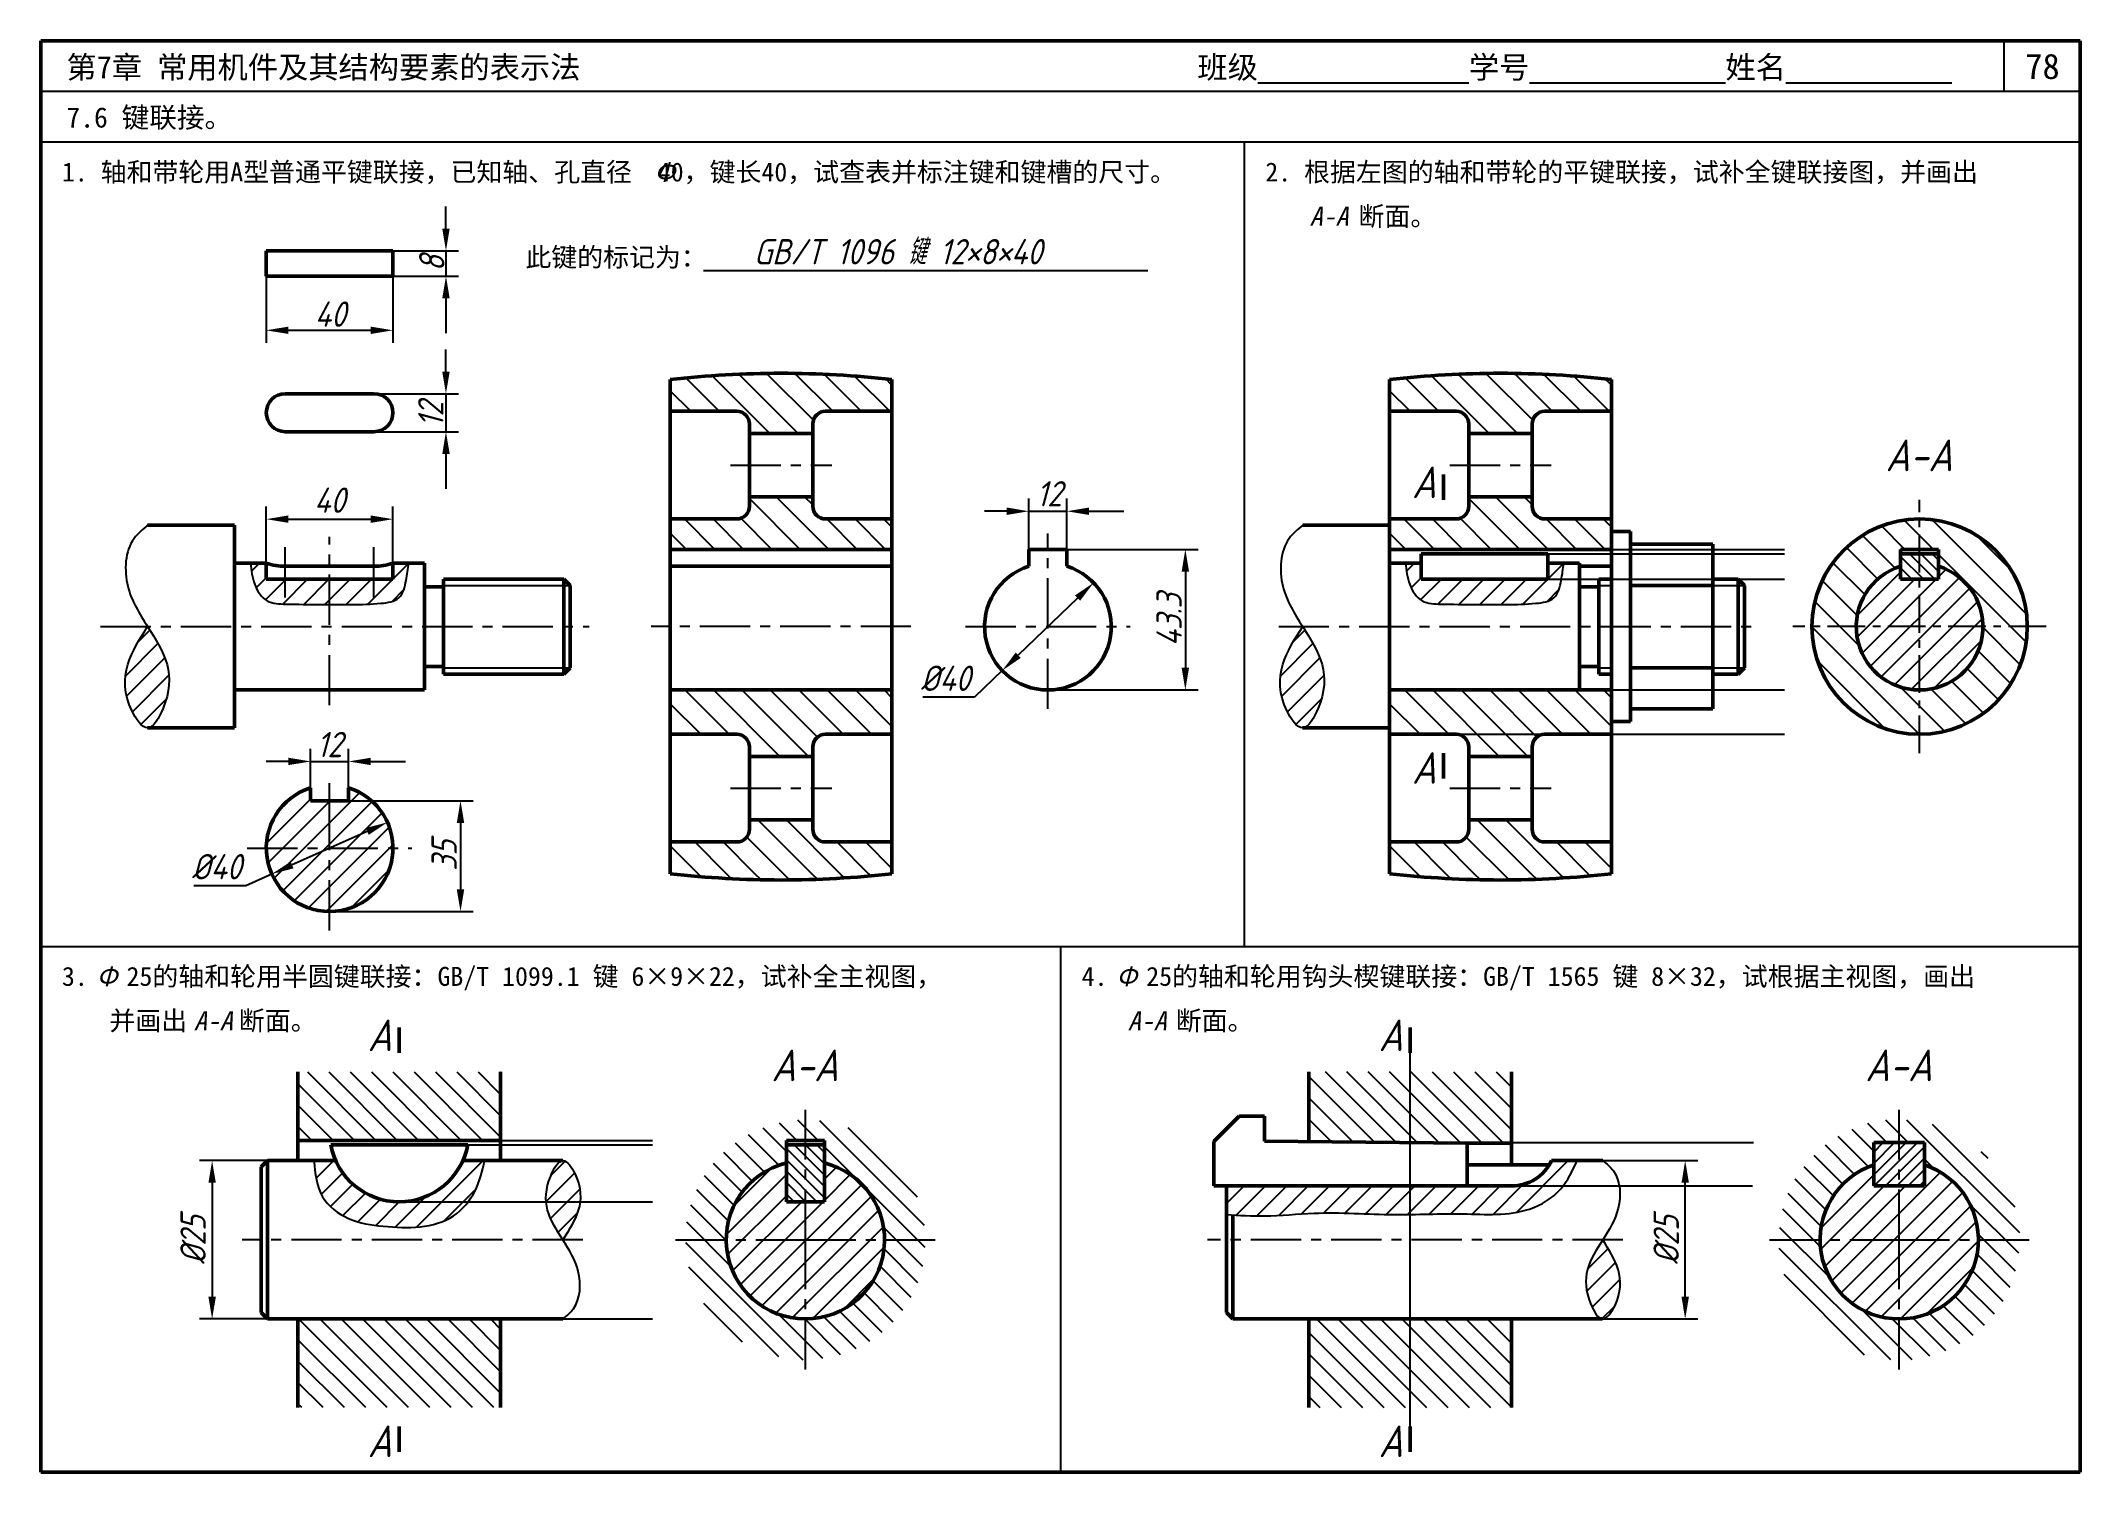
# Model space of a CAD drawing. Header units: millimetres. Extents: x 0 to 322, y 0 to 226.
import ezdxf

# ---------------------------------------------------------------- set-up
doc = ezdxf.new("R2010")
doc.units = ezdxf.units.MM
doc.header["$LTSCALE"] = 0.25
doc.linetypes.add('CENTER', pattern=[50.8, 31.75, -6.35, 6.35, -6.35])
for name, color, linetype in [('点画线层', 7, 'CENTER'), ('答案', 1, 'Continuous'), ('细实线层', 7, 'Continuous')]:
    doc.layers.add(name, color=color, linetype=linetype)
doc.layers.add('粗实线层', color=7, linetype='Continuous', lineweight=50)
doc.styles.get("Standard").update_dxf_attribs({"font": 'gbeitc.shx', "height": 4, "bigfont": 'gbcbig.shx'})
doc.styles.add('宋体', font='SimSun.ttf', dxfattribs={"height": 3.5})
doc.styles.add('宋体-斜体', font='SimSun.ttf', dxfattribs={"oblique": 15, "height": 3})
doc.dimstyles.new('ISO-25', dxfattribs={"dimtxt": 4, "dimasz": 3.5, "dimexe": 2, "dimexo": 0, "dimgap": 1, "dimtad": 1, "dimtoh": 1, "dimdsep": 46, "dimtxsty": 'Standard', "dimcen": 0, "dimclrd": 256, "dimclre": 256, "dimclrt": 256, "dimadec": 0, "dimazin": 0, "dimtfac": 1, "dimtmove": 0, "dimatfit": 2, "dimfxl": 0, "dimlwd": -1, "dimlwe": -1, "dimarcsym": 0})
pattern_1 = [(45, (0, -15.6277), (-1.683798, 1.683798), [])]
pattern_2 = [(135, (-25.4413, -14.2717), (-2.245064, -2.245064), [])]
pattern_3 = [(45, (182.3672, -15.6277), (-1.683798, 1.683798), [])]
pattern_4 = [(135, (88.142, -14.2717), (-2.245064, -2.245064), [])]

# ---------------------------------------------------------------- blocks, each defined once
blk = doc.blocks.new('*D1')
at = {"layer": 'Defpoints', "color": 0, "transparency": 16777216}
for p in [(55.6, 150.47), (35.6, 143.5), (55.6, 143.5)]:
    blk.add_point(p, dxfattribs=at)
at = {"layer": '细实线层', "transparency": 16777216}
for p, q in [((35.6, 143.5), (35.6, 152.47)), ((55.6, 143.5), (55.6, 152.47)), ((39.1, 150.47), (52.1, 150.47))]:
    blk.add_line(p, q, dxfattribs=at)
for points in [[(39.1, 151.06), (39.1, 149.89), (35.6, 150.47)], [(52.1, 151.06), (52.1, 149.89), (55.6, 150.47)]]:
    blk.add_solid(points, dxfattribs=at)
at = {"layer": '细实线层', "transparency": 16777216, "insert": (45.6, 153.47), "char_height": 4, "attachment_point": 5}
blk.add_mtext('40', dxfattribs=at)
blk = doc.blocks.new('*D2')
at = {"layer": 'Defpoints', "color": 0, "transparency": 16777216}
for p in [(48.6, 112.22), (42.6, 108.06), (48.6, 108.06)]:
    blk.add_point(p, dxfattribs=at)
at = {"layer": '细实线层', "transparency": 16777216}
for p, q in [((42.6, 108.06), (42.6, 114.22)), ((48.6, 108.06), (48.6, 114.22)), ((39.1, 112.22), (35.6, 112.22)), ((42.6, 112.22), (48.6, 112.22)), ((52.1, 112.22), (57.6, 112.22))]:
    blk.add_line(p, q, dxfattribs=at)
for points in [[(39.1, 112.8), (39.1, 111.64), (42.6, 112.22)], [(52.1, 112.8), (52.1, 111.64), (48.6, 112.22)]]:
    blk.add_solid(points, dxfattribs=at)
blk = doc.blocks.new('*D3')
at = {"layer": 'Defpoints', "color": 0, "transparency": 16777216}
for p in [(54.73, 102.6), (36.47, 94.44)]:
    blk.add_point(p, dxfattribs=at)
at = {"layer": '细实线层', "transparency": 16777216}
for p, q in [((51.54, 101.17), (39.67, 95.87)), ((36.47, 94.44), (32.35, 92.6)), ((32.35, 92.6), (24.18, 92.6))]:
    blk.add_line(p, q, dxfattribs=at)
for points in [[(51.3, 101.71), (51.78, 100.64), (54.73, 102.6)], [(39.43, 96.4), (39.91, 95.34), (36.47, 94.44)]]:
    blk.add_solid(points, dxfattribs=at)
at = {"layer": '细实线层', "transparency": 16777216, "insert": (27.76, 95.6), "char_height": 4, "attachment_point": 5}
blk.add_mtext('%%C40', dxfattribs=at)
blk = doc.blocks.new('*D4')
at = {"layer": 'Defpoints', "color": 0, "transparency": 16777216}
for p in [(48.6, 106.02), (45.6, 88.52), (66.27, 88.52)]:
    blk.add_point(p, dxfattribs=at)
at = {"layer": '细实线层', "transparency": 16777216}
for p, q in [((48.6, 106.02), (68.27, 106.02)), ((66.27, 102.52), (66.27, 92.02)), ((45.6, 88.52), (68.27, 88.52))]:
    blk.add_line(p, q, dxfattribs=at)
for points in [[(65.68, 102.52), (66.85, 102.52), (66.27, 106.02)], [(65.68, 92.02), (66.85, 92.02), (66.27, 88.52)]]:
    blk.add_solid(points, dxfattribs=at)
blk = doc.blocks.new('*D5')
at = {"layer": 'Defpoints', "color": 0, "transparency": 16777216}
for p in [(162.01, 151.72), (156.01, 145.7), (162.01, 145.7)]:
    blk.add_point(p, dxfattribs=at)
at = {"layer": '细实线层', "transparency": 16777216}
for p, q in [((152.51, 151.72), (149.01, 151.72)), ((156.01, 145.7), (156.01, 153.72)), ((156.01, 151.72), (162.01, 151.72)), ((162.01, 145.7), (162.01, 153.72)), ((165.51, 151.72), (171.01, 151.72))]:
    blk.add_line(p, q, dxfattribs=at)
for points in [[(152.51, 152.31), (152.51, 151.14), (156.01, 151.72)], [(165.51, 152.31), (165.51, 151.14), (162.01, 151.72)]]:
    blk.add_solid(points, dxfattribs=at)
blk = doc.blocks.new('*D6')
at = {"layer": 'Defpoints', "color": 0, "transparency": 16777216}
for p in [(162.01, 145.7), (159.01, 123.5), (180.71, 123.5)]:
    blk.add_point(p, dxfattribs=at)
at = {"layer": '细实线层', "transparency": 16777216}
for p, q in [((162.01, 145.7), (182.71, 145.7)), ((180.71, 142.2), (180.71, 127)), ((159.01, 123.5), (182.71, 123.5))]:
    blk.add_line(p, q, dxfattribs=at)
for points in [[(180.13, 142.2), (181.29, 142.2), (180.71, 145.7)], [(180.13, 127), (181.29, 127), (180.71, 123.5)]]:
    blk.add_solid(points, dxfattribs=at)
blk = doc.blocks.new('*D7')
at = {"layer": 'Defpoints', "color": 0, "transparency": 16777216}
for p in [(166.22, 140.43), (151.81, 126.57)]:
    blk.add_point(p, dxfattribs=at)
at = {"layer": '细实线层', "transparency": 16777216}
for p, q in [((163.7, 138.01), (154.33, 128.99)), ((151.81, 126.57), (147.42, 122.35)), ((147.42, 122.35), (139.26, 122.35))]:
    blk.add_line(p, q, dxfattribs=at)
for points in [[(163.29, 138.43), (164.1, 137.59), (166.22, 140.43)], [(153.92, 129.41), (154.73, 128.57), (151.81, 126.57)]]:
    blk.add_solid(points, dxfattribs=at)
at = {"layer": '细实线层', "transparency": 16777216, "insert": (142.84, 125.35), "char_height": 4, "attachment_point": 5}
blk.add_mtext('%%C40', dxfattribs=at)
blk = doc.blocks.new('*D8')
at = {"layer": 'Defpoints', "color": 0, "transparency": 16777216}
for p in [(55.6, 192.83), (55.6, 188.83), (63.97, 188.83)]:
    blk.add_point(p, dxfattribs=at)
at = {"layer": '细实线层', "transparency": 16777216}
for p, q in [((63.97, 196.33), (63.97, 199.83)), ((55.6, 192.83), (65.97, 192.83)), ((63.97, 192.83), (63.97, 188.83)), ((55.6, 188.83), (65.97, 188.83)), ((63.97, 185.33), (63.97, 179.83))]:
    blk.add_line(p, q, dxfattribs=at)
for points in [[(63.39, 196.33), (64.56, 196.33), (63.97, 192.83)], [(63.39, 185.33), (64.56, 185.33), (63.97, 188.83)]]:
    blk.add_solid(points, dxfattribs=at)
blk = doc.blocks.new('*D9')
at = {"layer": 'Defpoints', "color": 0, "transparency": 16777216}
for p in [(52.6, 170.28), (52.6, 164.28), (63.97, 164.28)]:
    blk.add_point(p, dxfattribs=at)
at = {"layer": '细实线层', "transparency": 16777216}
for p, q in [((63.97, 173.78), (63.97, 177.28)), ((52.6, 170.28), (65.97, 170.28)), ((63.97, 170.28), (63.97, 164.28)), ((52.6, 164.28), (65.97, 164.28)), ((63.97, 160.78), (63.97, 155.28))]:
    blk.add_line(p, q, dxfattribs=at)
for points in [[(63.39, 173.78), (64.56, 173.78), (63.97, 170.28)], [(63.39, 160.78), (64.56, 160.78), (63.97, 164.28)]]:
    blk.add_solid(points, dxfattribs=at)
blk = doc.blocks.new('*D10')
at = {"layer": 'Defpoints', "color": 0, "transparency": 16777216}
for p in [(35.6, 188.83), (55.6, 188.83), (55.6, 180.29)]:
    blk.add_point(p, dxfattribs=at)
at = {"layer": '细实线层', "transparency": 16777216}
for p, q in [((35.6, 188.83), (35.6, 178.29)), ((55.6, 188.83), (55.6, 178.29)), ((39.1, 180.29), (52.1, 180.29))]:
    blk.add_line(p, q, dxfattribs=at)
for points in [[(39.1, 180.87), (39.1, 179.71), (35.6, 180.29)], [(52.1, 180.87), (52.1, 179.71), (55.6, 180.29)]]:
    blk.add_solid(points, dxfattribs=at)
blk = doc.blocks.new('*D11')
at = {"layer": 'Defpoints', "color": 0, "transparency": 16777216}
for p in [(35.77, 49.19), (27.05, 24.19), (35.77, 24.19)]:
    blk.add_point(p, dxfattribs=at)
at = {"layer": '细实线层', "transparency": 16777216}
for p, q in [((35.77, 49.19), (25.05, 49.19)), ((27.05, 45.69), (27.05, 27.69)), ((35.77, 24.19), (25.05, 24.19))]:
    blk.add_line(p, q, dxfattribs=at)
for points in [[(26.47, 45.69), (27.64, 45.69), (27.05, 49.19)], [(26.47, 27.69), (27.64, 27.69), (27.05, 24.19)]]:
    blk.add_solid(points, dxfattribs=at)
at = {"layer": '细实线层', "transparency": 16777216, "insert": (24.05, 36.69), "char_height": 4, "attachment_point": 5, "rotation": 90}
blk.add_mtext('%%C25', dxfattribs=at)
blk = doc.blocks.new('*D12')
at = {"layer": 'Defpoints', "color": 0, "transparency": 16777216}
for p in [(246.62, 49.19), (259.63, 49.19), (246.59, 24.19)]:
    blk.add_point(p, dxfattribs=at)
at = {"layer": '细实线层', "transparency": 16777216}
for p, q in [((246.62, 49.19), (261.63, 49.19)), ((259.63, 27.69), (259.63, 45.69)), ((246.59, 24.19), (261.63, 24.19))]:
    blk.add_line(p, q, dxfattribs=at)
for points in [[(259.05, 45.69), (260.22, 45.69), (259.63, 49.19)], [(259.05, 27.69), (260.22, 27.69), (259.63, 24.19)]]:
    blk.add_solid(points, dxfattribs=at)
at = {"layer": '细实线层', "transparency": 16777216, "insert": (256.63, 36.69), "char_height": 4, "attachment_point": 5, "rotation": 90}
blk.add_mtext('%%C25', dxfattribs=at)

msp = doc.modelspace()

# ---------------------------------------------------------------- hatches: boundary and pattern name
at = {"layer": '答案'}
h = msp.add_hatch(dxfattribs=at)
h.set_pattern_fill('ANSI31', color=256, angle=90)
h.paths.add_polyline_path([(293.637, 145.701), (296.637, 145.701), (296.637, 150.501, 0.4142136), (279.637, 133.501), (286.637, 133.501, -0.3275382), (293.637, 143.041)])
h.paths.add_polyline_path([(286.637, 133.501), (279.637, 133.501, 0.4142136), (296.637, 116.501), (296.637, 123.501, -0.4142136)])
h.paths.add_polyline_path([(313.637, 133.501), (306.637, 133.501, -0.4142136), (296.637, 123.501), (296.637, 116.501, 0.4142136)])
h.paths.add_polyline_path([(296.637, 150.501), (296.637, 145.701), (299.637, 145.701), (299.637, 143.041, -0.3275382), (306.637, 133.501), (313.637, 133.501, 0.4142136)])
h = msp.add_hatch(dxfattribs=at)
h.set_pattern_fill('ANSI31', color=256, scale=0.4, angle=90)
h.paths.add_polyline_path([(296.637, 145.001), (293.637, 145.001), (293.637, 141.001), (296.637, 141.001)])
h.paths.add_polyline_path([(299.637, 145.001), (296.637, 145.001), (296.637, 141.001), (299.637, 141.001)])
h = msp.add_hatch(dxfattribs=at)
h.set_pattern_fill('ANSI31', color=256, scale=0.75)
h.paths.add_polyline_path([(296.637, 141.001), (293.637, 141.001), (293.637, 143.041, 0.3275382), (286.637, 133.501), (296.637, 133.501)])
h.paths.add_polyline_path([(296.637, 133.501), (286.637, 133.501, 0.4142136), (296.637, 123.501)])
h.paths.add_polyline_path([(306.637, 133.501), (296.637, 133.501), (296.637, 123.501, 0.4142136)])
h.paths.add_polyline_path([(299.637, 143.041), (299.637, 141.001), (296.637, 141.001), (296.637, 133.501), (306.637, 133.501, 0.3275382)])
h = msp.add_hatch(dxfattribs=at)
h.set_pattern_fill('ANSI31', color=256, scale=0.75, angle=90)
h.paths.add_polyline_path([(117.723, 52.392), (120.723, 52.392), (120.723, 55.627, 0.4142136), (101.788, 36.692), (108.223, 36.692, -0.3448815), (117.723, 48.827)])
h.paths.add_polyline_path([(108.223, 36.692), (101.788, 36.692, 0.4142136), (120.723, 17.758), (120.723, 24.192, -0.4142136)])
h.paths.add_polyline_path([(139.657, 36.692), (133.223, 36.692, -0.4142136), (120.723, 24.192), (120.723, 17.758, 0.4142136)])
h.paths.add_polyline_path([(120.723, 55.627), (120.723, 52.392), (123.723, 52.392), (123.723, 48.827, -0.3448815), (133.223, 36.692), (139.657, 36.692, 0.4142136)])
h = msp.add_hatch(dxfattribs=at)
h.set_pattern_fill('ANSI31', color=256, scale=0.75, angle=90)
h.paths.add_polyline_path([(289.428, 52.032), (293.428, 52.032), (293.428, 55.692, 0.4142136), (274.428, 36.692), (280.928, 36.692, -0.3217248), (289.428, 48.535)])
h.paths.add_polyline_path([(280.928, 36.692), (274.428, 36.692, 0.4142136), (293.428, 17.692), (293.428, 24.192, -0.4142136)])
h.paths.add_polyline_path([(312.428, 36.692), (305.928, 36.692, -0.4142136), (293.428, 24.192), (293.428, 17.692, 0.4142136)])
h.paths.add_polyline_path([(293.428, 55.692), (293.428, 52.032), (297.428, 52.032), (297.428, 48.535, -0.3217248), (305.928, 36.692), (312.428, 36.692, 0.4142136)])
h = msp.add_hatch(dxfattribs=at)
h.set_pattern_fill('ANSI31', color=256, scale=0.4, angle=90)
h.paths.add_polyline_path([(120.723, 51.692), (117.723, 51.692), (117.723, 42.692), (120.723, 42.692)])
h.paths.add_polyline_path([(123.723, 51.692), (120.723, 51.692), (120.723, 42.692), (123.723, 42.692)])
h = msp.add_hatch(dxfattribs=at)
h.set_pattern_fill('ANSI31', color=256, scale=0.4)
h.paths.add_polyline_path([(293.428, 52.032), (289.428, 52.032), (289.428, 45.192), (293.428, 45.192)])
h.paths.add_polyline_path([(297.428, 52.032), (293.428, 52.032), (293.428, 45.192), (297.428, 45.192)])
h = msp.add_hatch(dxfattribs=at)
h.set_pattern_fill('ANSI31', color=256, scale=0.75)
h.paths.add_polyline_path([(120.723, 42.692), (117.723, 42.692), (117.723, 48.827, 0.3448815), (108.223, 36.692), (120.723, 36.692)])
h.paths.add_polyline_path([(120.723, 36.692), (108.223, 36.692, 0.4142136), (120.723, 24.192)])
h.paths.add_polyline_path([(133.223, 36.692), (120.723, 36.692), (120.723, 24.192, 0.4142136)])
h.paths.add_polyline_path([(123.723, 48.827), (123.723, 42.692), (120.723, 42.692), (120.723, 36.692), (133.223, 36.692, 0.3448815)])
h = msp.add_hatch(dxfattribs=at)
h.set_pattern_fill('ANSI31', color=256, scale=0.75)
h.paths.add_polyline_path([(293.428, 45.192), (289.428, 45.192), (289.428, 48.535, 0.3217248), (280.928, 36.692), (293.428, 36.692)])
h.paths.add_polyline_path([(293.428, 36.692), (280.928, 36.692, 0.4142136), (293.428, 24.192)])
h.paths.add_polyline_path([(305.928, 36.692), (293.428, 36.692), (293.428, 24.192, 0.4142136)])
h.paths.add_polyline_path([(297.428, 48.535), (297.428, 45.192), (293.428, 45.192), (293.428, 36.692), (305.928, 36.692, 0.3217248)])
at = {"layer": '细实线层'}
h = msp.add_hatch(dxfattribs=at)
h.set_pattern_fill('ANSI31', color=256, angle=90)
h.set_pattern_definition(pattern_2)
h.paths.add_polyline_path([(134.387, 172.501, 0.0571429), (99.387, 172.501), (99.387, 167.501), (109.887, 167.501, -0.4142136), (111.887, 165.501), (111.887, 164.001), (121.887, 164.001), (121.887, 165.501, -0.4142136), (123.887, 167.501), (134.387, 167.501)])
h.paths.add_polyline_path([(134.387, 150.501), (123.887, 150.501, -0.4142136), (121.887, 152.501), (121.887, 154.001), (111.887, 154.001), (111.887, 152.501, -0.4142136), (109.887, 150.501), (99.387, 150.501), (99.387, 145.701), (134.387, 145.701)])
h = msp.add_hatch(dxfattribs=at)
h.set_pattern_fill('ANSI31', color=256, angle=90)
h.set_pattern_definition(pattern_4)
h.paths.add_polyline_path([(247.97, 172.501, 0.0571429), (212.97, 172.501), (212.97, 167.501), (223.47, 167.501, -0.4142136), (225.47, 165.501), (225.47, 164.001), (235.47, 164.001), (235.47, 165.501, -0.4142136), (237.47, 167.501), (247.97, 167.501)])
h.paths.add_polyline_path([(247.97, 150.501), (237.47, 150.501, -0.4142136), (235.47, 152.501), (235.47, 154.001), (225.47, 154.001), (225.47, 152.501, -0.4142136), (223.47, 150.501), (212.97, 150.501), (212.97, 145.701), (247.97, 145.701)])
h = msp.add_hatch(dxfattribs=at)
h.set_pattern_fill('ANSI31', color=256, scale=0.75)
h.set_pattern_definition(pattern_1)
edge = h.paths.add_edge_path()
edge.add_line((35.603, 141.001), (35.603, 143.501))
edge.add_line((35.603, 143.501), (33.103, 143.501))
edge.add_spline(control_points=[(33.103, 143.501), (33.235, 142.382), (33.493, 140.193), (35.438, 137.113), (41.369, 137.013), (47.251, 136.953), (53.045, 137.047), (56.955, 137.597), (57.739, 140.786), (57.985, 142.619), (58.103, 143.501)], knot_values=[0, 0, 0, 0, 3.4070975, 6.664028, 9.6870675, 20.0865115, 24.655988, 27.644044, 30.5970551, 33.3345275, 33.3345275, 33.3345275, 33.3345275], degree=3, periodic=0)
edge.add_line((58.103, 143.501), (55.603, 143.501))
edge.add_line((55.603, 143.501), (55.603, 141.001))
edge.add_line((55.603, 141.001), (35.603, 141.001))
h = msp.add_hatch(dxfattribs=at)
h.set_pattern_fill('ANSI31', color=256, scale=0.75)
h.set_pattern_definition(pattern_3)
edge = h.paths.add_edge_path()
edge.add_line((217.97, 141.001), (217.97, 143.501))
edge.add_line((217.97, 143.501), (215.47, 143.501))
edge.add_spline(control_points=[(215.47, 143.501), (215.602, 142.382), (215.86, 140.193), (217.805, 137.113), (223.737, 137.013), (229.618, 136.953), (235.412, 137.047), (239.323, 137.597), (240.106, 140.786), (240.352, 142.619), (240.47, 143.501)], knot_values=[0, 0, 0, 0, 3.4070975, 6.664028, 9.6870675, 20.0865115, 24.655988, 27.644044, 30.5970551, 33.3345275, 33.3345275, 33.3345275, 33.3345275], degree=3, periodic=0)
edge.add_line((240.47, 143.501), (237.97, 143.501))
edge.add_line((237.97, 143.501), (237.97, 141.001))
edge.add_line((237.97, 141.001), (217.97, 141.001))
h = msp.add_hatch(dxfattribs=at)
h.set_pattern_fill('ANSI31', color=256, scale=0.75)
h.set_pattern_definition(pattern_1)
edge = h.paths.add_edge_path()
edge.add_spline(control_points=[(16.854, 117.501), (16.86, 117.501), (17.821, 117.501), (20.265, 121.968), (20.682, 127.514), (18.099, 131.568), (16.872, 133.501)], knot_values=[17.6947113, 17.6947113, 17.6947113, 17.6947113, 17.719003, 21.6706014, 28.6037048, 35.3283566, 35.3283566, 35.3283566, 35.3283566], degree=3, periodic=0)
edge.add_spline(control_points=[(16.872, 133.501), (15.622, 131.547), (13.023, 127.482), (13.134, 121.687), (15.962, 117.51), (16.854, 117.501)], knot_values=[35.3283566, 35.3283566, 35.3283566, 35.3283566, 42.0817905, 49.3721689, 53.0656444, 53.0656444, 53.0656444, 53.0656444], degree=3, periodic=0)
h = msp.add_hatch(dxfattribs=at)
h.set_pattern_fill('ANSI31', color=256, scale=0.75)
h.set_pattern_definition(pattern_3)
edge = h.paths.add_edge_path()
edge.add_spline(control_points=[(199.222, 117.501), (199.228, 117.501), (200.188, 117.501), (202.632, 121.968), (203.049, 127.514), (200.466, 131.568), (199.239, 133.501)], knot_values=[17.6947113, 17.6947113, 17.6947113, 17.6947113, 17.719003, 21.6706014, 28.6037048, 35.3283566, 35.3283566, 35.3283566, 35.3283566], degree=3, periodic=0)
edge.add_spline(control_points=[(199.239, 133.501), (197.989, 131.547), (195.39, 127.482), (195.501, 121.687), (198.329, 117.51), (199.222, 117.501)], knot_values=[35.3283566, 35.3283566, 35.3283566, 35.3283566, 42.0817905, 49.3721689, 53.0656444, 53.0656444, 53.0656444, 53.0656444], degree=3, periodic=0)
h = msp.add_hatch(dxfattribs=at)
h.set_pattern_fill('ANSI31', color=256, angle=90)
h.set_pattern_definition(pattern_2)
edge = h.paths.add_edge_path()
edge.add_arc((116.887, 247.126), 153.625, 263.45902, 276.54098, ccw=False)
edge.add_line((99.387, 94.501), (99.387, 99.501))
edge.add_line((99.387, 99.501), (109.887, 99.501))
edge.add_arc((109.887, 101.501), 2, 270, 360)
edge.add_line((111.887, 101.501), (111.887, 103.001))
edge.add_line((111.887, 103.001), (121.887, 103.001))
edge.add_line((121.887, 103.001), (121.887, 101.501))
edge.add_arc((123.887, 101.501), 2, 180, 270)
edge.add_line((123.887, 99.501), (134.387, 99.501))
edge.add_line((134.387, 99.501), (134.387, 94.501))
edge = h.paths.add_edge_path()
edge.add_line((134.387, 116.501), (123.887, 116.501))
edge.add_arc((123.887, 114.501), 2, 90, 180)
edge.add_line((121.887, 114.501), (121.887, 113.001))
edge.add_line((121.887, 113.001), (111.887, 113.001))
edge.add_line((111.887, 113.001), (111.887, 114.501))
edge.add_arc((109.887, 114.501), 2, 0, 90)
edge.add_line((109.887, 116.501), (99.387, 116.501))
edge.add_line((99.387, 116.501), (99.387, 123.501))
edge.add_line((99.387, 123.501), (134.387, 123.501))
edge.add_line((134.387, 123.501), (134.387, 116.501))
h = msp.add_hatch(dxfattribs=at)
h.set_pattern_fill('ANSI31', color=256, angle=90)
h.set_pattern_definition(pattern_4)
edge = h.paths.add_edge_path()
edge.add_arc((230.47, 247.126), 153.625, 263.45902, 276.54098, ccw=False)
edge.add_line((212.97, 94.501), (212.97, 99.501))
edge.add_line((212.97, 99.501), (223.47, 99.501))
edge.add_arc((223.47, 101.501), 2, 270, 360)
edge.add_line((225.47, 101.501), (225.47, 103.001))
edge.add_line((225.47, 103.001), (235.47, 103.001))
edge.add_line((235.47, 103.001), (235.47, 101.501))
edge.add_arc((237.47, 101.501), 2, 180, 270)
edge.add_line((237.47, 99.501), (247.97, 99.501))
edge.add_line((247.97, 99.501), (247.97, 94.501))
edge = h.paths.add_edge_path()
edge.add_line((247.97, 116.501), (237.47, 116.501))
edge.add_arc((237.47, 114.501), 2, 90, 180)
edge.add_line((235.47, 114.501), (235.47, 113.001))
edge.add_line((235.47, 113.001), (225.47, 113.001))
edge.add_line((225.47, 113.001), (225.47, 114.501))
edge.add_arc((223.47, 114.501), 2, 0, 90)
edge.add_line((223.47, 116.501), (212.97, 116.501))
edge.add_line((212.97, 116.501), (212.97, 123.501))
edge.add_line((212.97, 123.501), (247.97, 123.501))
edge.add_line((247.97, 123.501), (247.97, 116.501))
h = msp.add_hatch(dxfattribs=at)
h.set_pattern_fill('ANSI31', color=256, scale=0.75)
h.set_pattern_definition([(45, (-1e-14, -87.8649), (-1.683798, 1.683798), [])])
h.paths.add_polyline_path([(45.603, 106.021), (42.603, 106.021), (42.603, 108.06, 0.3275382), (35.603, 98.521), (45.603, 98.521), (45.603, 100.869)])
h.paths.add_polyline_path([(45.603, 98.521), (35.603, 98.521, 0.4142136), (45.603, 88.521)])
h.paths.add_polyline_path([(55.603, 98.521), (45.603, 98.521), (45.603, 88.521, 0.4142136)])
h.paths.add_polyline_path([(48.603, 108.06), (48.603, 106.021), (45.603, 106.021), (45.603, 100.869), (45.603, 98.521), (55.603, 98.521, 0.3275382)])
h = msp.add_hatch(dxfattribs=at)
h.set_pattern_fill('ANSI31', color=256, scale=0.75, angle=90)
h.set_pattern_definition([(135, (12.4484, -1.451), (-1.6838, -1.6838), [])])
h.paths.add_polyline_path([(72.595, 63.192), (40.595, 63.192), (40.595, 52.392), (72.595, 52.392)])
h.paths.add_polyline_path([(72.595, 24.192), (40.595, 24.192), (40.595, 10.192), (72.595, 10.192)])
h = msp.add_hatch(dxfattribs=at)
h.set_pattern_fill('ANSI31', color=256, scale=0.75, angle=90)
h.paths.add_polyline_path([(232.213, 63.192), (200.213, 63.192), (200.213, 52.192), (225.213, 51.942), (232.213, 51.942)])
h.paths.add_polyline_path([(232.213, 24.192), (200.213, 24.192), (200.213, 10.192), (232.213, 10.192)])
h = msp.add_hatch(dxfattribs=at)
h.set_pattern_fill('ANSI31', color=256, scale=0.75)
h.set_pattern_definition([(45, (12.4484, -1.451), (-1.6838, 1.6838), [])])
edge = h.paths.add_edge_path()
edge.add_spline(control_points=[(43.125, 49.192), (43.316, 47.164), (43.68, 43.289), (48.587, 39.559), (55.802, 38.487), (64.028, 38.393), (68.921, 44.23), (69.697, 47.566), (70.075, 49.192)], knot_values=[0, 0, 0, 0, 5.8662663, 11.2067151, 16.8152976, 28.0168465, 33.2522777, 38.232748, 38.232748, 38.232748, 38.232748], degree=3, periodic=0)
edge.add_line((70.075, 49.192), (66.632, 49.192))
edge.add_arc((56.595, 53.692), 11, 204.14774, 335.85226, ccw=False)
edge.add_line((46.557, 49.192), (43.125, 49.192))
h = msp.add_hatch(dxfattribs=at)
h.set_pattern_fill('ANSI31', color=256, scale=0.75)
edge = h.paths.add_edge_path()
edge.add_spline(control_points=[(82.432, 49.192), (82.427, 49.192), (81.677, 49.192), (79.767, 45.703), (79.442, 41.37), (81.459, 38.202), (82.418, 36.692)], knot_values=[17.6947113, 17.6947113, 17.6947113, 17.6947113, 17.719003, 21.6706014, 28.6037048, 35.3283566, 35.3283566, 35.3283566, 35.3283566], degree=3, periodic=0)
edge.add_spline(control_points=[(82.418, 36.692), (83.395, 38.219), (85.425, 41.395), (85.338, 45.922), (83.129, 49.185), (82.432, 49.192)], knot_values=[35.3283566, 35.3283566, 35.3283566, 35.3283566, 42.0817905, 49.3721689, 53.0656444, 53.0656444, 53.0656444, 53.0656444], degree=3, periodic=0)
h = msp.add_hatch(dxfattribs=at)
h.set_pattern_fill('ANSI31', color=256, scale=0.75)
edge = h.paths.add_edge_path()
edge.add_spline(control_points=[(188.213, 40.616), (189.886, 40.516), (194.152, 40.306), (202.63, 41.278), (213.101, 40.413), (224.373, 41.045), (233.702, 40.245), (240.267, 44.213), (241.837, 47.603), (242.573, 49.192)], knot_values=[1.0003124, 1.0003124, 1.0003124, 1.0003124, 6.0199211, 13.8044501, 26.5046279, 37.3425178, 47.8792888, 53.7376988, 58.9083549, 58.9083549, 58.9083549, 58.9083549], degree=3, periodic=0)
edge.add_line((242.573, 49.192), (238.538, 49.192))
edge.add_arc((232.213, 52.192), 7, 270, 334.62307, ccw=False)
edge.add_line((232.213, 45.192), (187.213, 45.192))
edge.add_line((187.213, 45.192), (187.213, 40.678))
edge.add_spline(control_points=[(187.213, 40.678), (187.547, 40.657), (187.88, 40.636), (188.213, 40.616)], knot_values=[0, 0, 0, 0, 1.0003124, 1.0003124, 1.0003124, 1.0003124], degree=3, periodic=0)
h = msp.add_hatch(dxfattribs=at)
h.set_pattern_fill('ANSI31', color=256, scale=0.75)
edge = h.paths.add_edge_path()
edge.add_spline(control_points=[(246.608, 24.192), (246.603, 24.192), (245.853, 24.193), (243.947, 27.685), (243.626, 32.018), (245.648, 35.183), (246.608, 36.692)], knot_values=[17.6947113, 17.6947113, 17.6947113, 17.6947113, 17.719003, 21.6706014, 28.6037048, 35.3283566, 35.3283566, 35.3283566, 35.3283566], degree=3, periodic=0)
edge.add_spline(control_points=[(246.608, 36.692), (247.583, 35.164), (249.61, 31.986), (249.518, 27.459), (247.306, 24.199), (246.608, 24.192)], knot_values=[35.3283566, 35.3283566, 35.3283566, 35.3283566, 42.0817905, 49.3721689, 53.0656444, 53.0656444, 53.0656444, 53.0656444], degree=3, periodic=0)

# ---------------------------------------------------------------- linework, layer by layer
at = {"lineweight": 50}
for p, q in [((322, 226), (0, 226)), ((0, 226), (0, 0)), ((322, 0), (322, 226)), ((0, 0), (322, 0))]:
    msp.add_line(p, q, dxfattribs=at)
for p, q in [((310, 218), (310, 226)), ((322, 218), (0, 218)), ((322, 210), (0, 210)), ((190, 210), (190, 83)), ((0, 83), (322, 83)), ((161, 83), (161, 0))]:
    msp.add_line(p, q)
at = {"layer": '点画线层'}
for p, q in [((108.887, 159.001), (124.887, 159.001)), ((222.47, 159.001), (238.47, 159.001)), ((159.013, 120.501), (159.013, 148.201)), ((38.603, 138.089), (38.603, 146.083)), ((45.603, 121.081), (45.603, 147.698)), ((52.603, 138.089), (52.603, 146.083)), ((9.413, 133.501), (86.603, 133.501)), ((137.387, 133.501), (96.387, 133.501)), ((146.013, 133.501), (172.013, 133.501)), ((195.454, 133.501), (270.97, 133.501)), ((45.603, 100.869), (45.603, 109.575)), ((108.887, 108.001), (124.887, 108.001)), ((222.47, 108.001), (238.47, 108.001)), ((45.603, 85.521), (45.603, 100.869)), ((32.603, 98.521), (58.603, 98.521)), ((120.723, 36.692), (120.723, 57.192)), ((293.428, 36.692), (293.428, 57.192)), ((85.599, 36.692), (31.771, 36.692)), ((100.223, 36.692), (120.723, 36.692)), ((120.723, 16.192), (120.723, 36.692)), ((120.723, 36.692), (141.223, 36.692)), ((249.775, 36.692), (184.213, 36.692)), ((272.928, 36.692), (293.428, 36.692)), ((293.428, 16.192), (293.428, 36.692)), ((293.428, 36.692), (313.928, 36.692))]:
    msp.add_line(p, q, dxfattribs=at)
at = {"layer": '点画线层', "ltscale": 0.75}
for p, q in [((296.637, 113.501), (296.637, 153.501)), ((316.637, 133.501), (276.637, 133.501))]:
    msp.add_line(p, q, dxfattribs=at)
at = {"layer": '答案', "lineweight": 50}
for p, q in [((217.97, 143.501), (217.97, 145.001)), ((237.97, 145.001), (217.97, 145.001)), ((237.97, 143.501), (237.97, 145.001)), ((293.637, 141.001), (293.637, 145.701)), ((293.637, 145.701), (299.637, 145.701)), ((293.637, 145.001), (299.637, 145.001)), ((299.637, 141.001), (299.637, 145.701)), ((293.637, 141.001), (299.637, 141.001)), ((45.778, 51.692), (67.411, 51.692)), ((117.723, 42.692), (117.723, 52.392)), ((117.723, 52.392), (123.723, 52.392)), ((117.723, 51.692), (123.723, 51.692)), ((123.723, 42.692), (123.723, 52.392)), ((289.428, 45.192), (289.428, 52.032)), ((289.428, 52.032), (297.428, 52.032)), ((297.428, 45.192), (297.428, 52.032)), ((289.428, 45.192), (297.428, 45.192)), ((117.723, 42.692), (123.723, 42.692))]:
    msp.add_line(p, q, dxfattribs=at)
at = {"layer": '答案'}
for p, q in [((237.97, 145.001), (275.312, 145.001)), ((247.97, 145.701), (275.312, 145.701)), ((237.97, 141.001), (275.312, 141.001)), ((212.97, 123.501), (275.312, 123.501)), ((212.97, 116.501), (275.312, 116.501)), ((216.213, 7.192), (216.213, 66.192)), ((67.411, 51.692), (96.581, 51.692)), ((72.595, 52.392), (96.581, 52.392)), ((216.213, 52.032), (270.411, 52.032)), ((225.213, 45.192), (270.279, 45.192)), ((56.595, 42.692), (96.581, 42.692)), ((82.418, 24.192), (96.581, 24.192))]:
    msp.add_line(p, q, dxfattribs=at)
at = {"layer": '答案', "lineweight": 50}
msp.add_circle((296.637, 133.501), 17, dxfattribs=at)
for centre, radius, start, end in [((296.637, 133.501), 10, 107.4576, 72.5424), ((56.595, 53.692), 11, 190.47568, 349.52432), ((120.723, 36.692), 12.5, 103.88654, 76.11346), ((293.428, 36.692), 12.5, 108.66292, 71.33708)]:
    msp.add_arc(centre, radius, start, end, dxfattribs=at)
at = {"layer": '粗实线层'}
for p, q in [((35.603, 192.828), (35.603, 188.828)), ((35.603, 192.828), (55.603, 192.828)), ((55.603, 188.828), (55.603, 192.828)), ((35.603, 188.828), (55.603, 188.828)), ((99.387, 172.501), (99.387, 94.501)), ((134.387, 94.501), (134.387, 172.501)), ((212.97, 172.501), (212.97, 94.501)), ((247.97, 141.001), (247.97, 172.501)), ((38.603, 170.282), (52.603, 170.282)), ((109.887, 167.501), (99.387, 167.501)), ((134.387, 167.501), (123.887, 167.501)), ((223.47, 167.501), (212.97, 167.501)), ((247.97, 167.501), (237.47, 167.501)), ((38.603, 164.282), (52.603, 164.282)), ((111.887, 152.501), (111.887, 165.501)), ((121.887, 152.501), (121.887, 165.501)), ((225.47, 152.501), (225.47, 165.501)), ((235.47, 152.501), (235.47, 165.501)), ((111.887, 164.001), (121.887, 164.001)), ((225.47, 164.001), (235.47, 164.001)), ((221.47, 153.501), (221.47, 157.501)), ((111.887, 154.001), (121.887, 154.001)), ((225.47, 154.001), (235.47, 154.001)), ((16.872, 149.501), (30.603, 149.501)), ((30.603, 149.501), (30.603, 117.501)), ((99.387, 150.501), (109.887, 150.501)), ((123.887, 150.501), (134.387, 150.501)), ((199.239, 149.501), (212.97, 149.501)), ((212.97, 150.501), (223.47, 150.501)), ((212.97, 149.501), (212.97, 117.501)), ((237.47, 150.501), (247.97, 150.501)), ((250.97, 148.501), (247.97, 148.501)), ((247.97, 118.501), (247.97, 148.501)), ((250.97, 118.501), (250.97, 148.501)), ((99.387, 145.701), (134.387, 145.701)), ((156.013, 145.701), (156.013, 143.041)), ((156.013, 145.701), (162.013, 145.701)), ((162.013, 145.701), (162.013, 143.041)), ((212.97, 145.701), (247.97, 145.701)), ((250.97, 146.501), (263.97, 146.501)), ((263.97, 120.501), (263.97, 146.501)), ((35.603, 143.501), (30.603, 143.501)), ((35.603, 143.501), (35.603, 141.001)), ((52.603, 143.041), (38.603, 143.041)), ((60.603, 143.501), (55.603, 143.501)), ((55.603, 141.001), (55.603, 143.501)), ((60.603, 123.501), (60.603, 143.501)), ((99.387, 143.041), (134.387, 143.041)), ((217.97, 143.501), (212.97, 143.501)), ((217.97, 143.501), (217.97, 141.001)), ((237.97, 141.001), (237.97, 143.501)), ((242.97, 143.501), (237.97, 143.501)), ((242.97, 123.501), (242.97, 143.501)), ((242.97, 143.041), (247.97, 143.041)), ((35.603, 141.001), (55.603, 141.001)), ((63.603, 139.801), (60.603, 139.801)), ((63.603, 141.001), (82.603, 141.001)), ((63.603, 126.001), (63.603, 141.001)), ((82.603, 126.001), (82.603, 141.001)), ((82.603, 141.001), (83.603, 140.001)), ((83.603, 127.001), (83.603, 140.001)), ((217.97, 141.001), (237.97, 141.001)), ((245.97, 139.801), (242.97, 139.801)), ((245.97, 126.001), (245.97, 141.001)), ((245.97, 141.001), (247.97, 141.001)), ((263.97, 140.001), (250.97, 140.001)), ((263.97, 141.001), (267.97, 141.001)), ((267.97, 126.001), (267.97, 141.001)), ((267.97, 141.001), (268.97, 140.001)), ((268.97, 127.001), (268.97, 140.001)), ((63.603, 127.201), (60.603, 127.201)), ((63.603, 126.001), (82.603, 126.001)), ((83.603, 127.001), (82.603, 126.001)), ((245.97, 127.201), (242.97, 127.201)), ((245.97, 126.001), (247.97, 126.001)), ((247.97, 94.501), (247.97, 126.001)), ((263.97, 127.001), (250.97, 127.001)), ((263.97, 126.001), (267.97, 126.001)), ((268.97, 127.001), (267.97, 126.001)), ((30.603, 123.501), (60.603, 123.501)), ((99.387, 123.501), (134.387, 123.501)), ((212.97, 123.501), (242.97, 123.501)), ((212.97, 123.501), (247.97, 123.501)), ((250.97, 120.501), (263.97, 120.501)), ((16.854, 117.501), (30.603, 117.501)), ((99.387, 116.501), (109.887, 116.501)), ((123.887, 116.501), (134.387, 116.501)), ((199.222, 117.501), (212.97, 117.501)), ((212.97, 116.501), (223.47, 116.501)), ((237.47, 116.501), (247.97, 116.501)), ((250.97, 118.501), (247.97, 118.501)), ((111.887, 114.501), (111.887, 101.501)), ((111.887, 113.001), (121.887, 113.001)), ((121.887, 114.501), (121.887, 101.501)), ((221.47, 113.501), (221.47, 109.501)), ((225.47, 114.501), (225.47, 101.501)), ((225.47, 113.001), (235.47, 113.001)), ((235.47, 114.501), (235.47, 101.501)), ((42.603, 106.021), (42.603, 108.06)), ((48.603, 106.021), (48.603, 108.06)), ((42.603, 106.021), (48.603, 106.021)), ((111.887, 103.001), (121.887, 103.001)), ((225.47, 103.001), (235.47, 103.001)), ((109.887, 99.501), (99.387, 99.501)), ((134.387, 99.501), (123.887, 99.501)), ((223.47, 99.501), (212.97, 99.501)), ((247.97, 99.501), (237.47, 99.501)), ((56.595, 66.192), (56.595, 70.192)), ((216.213, 66.192), (216.213, 70.192)), ((40.595, 63.192), (40.595, 49.192)), ((72.595, 63.192), (72.595, 49.192)), ((200.213, 63.192), (200.213, 52.192)), ((232.213, 63.192), (232.213, 48.535)), ((185.213, 52.192), (189.213, 56.192)), ((193.213, 56.192), (189.213, 56.192)), ((193.213, 56.192), (193.213, 52.262)), ((72.595, 52.392), (40.595, 52.392)), ((185.213, 52.192), (185.213, 45.192)), ((225.213, 51.942), (193.213, 52.262)), ((225.213, 51.942), (225.213, 45.192)), ((225.213, 51.942), (232.213, 51.942)), ((35.771, 49.192), (34.771, 48.192)), ((35.771, 49.192), (35.771, 24.192)), ((46.557, 49.192), (35.771, 49.192)), ((82.418, 49.192), (66.632, 49.192)), ((238.182, 48.535), (225.213, 48.535)), ((246.608, 49.192), (238.538, 49.192)), ((34.771, 48.192), (34.771, 25.192)), ((232.213, 45.192), (185.213, 45.192)), ((187.213, 25.192), (187.213, 45.192)), ((188.213, 24.192), (188.213, 40.616)), ((35.771, 24.192), (34.771, 25.192)), ((82.418, 24.192), (35.771, 24.192)), ((40.595, 24.192), (40.595, 10.192)), ((72.595, 24.192), (72.595, 10.192)), ((188.213, 24.192), (187.213, 25.192)), ((246.594, 24.192), (188.213, 24.192)), ((200.213, 24.192), (200.213, 10.192)), ((232.213, 24.192), (232.213, 10.192)), ((56.595, 7.192), (56.595, 3.192)), ((216.213, 7.192), (216.213, 3.192))]:
    msp.add_line(p, q, dxfattribs=at)
for centre, radius, start, end in [((116.887, 19.876), 153.625, 83.45902, 96.54098), ((230.47, 19.876), 153.625, 83.45902, 96.54098), ((38.603, 167.282), 3, 90, 270), ((52.603, 167.282), 3, 270, 90), ((109.887, 165.501), 2, 0, 90), ((123.887, 165.501), 2, 90, 180), ((223.47, 165.501), 2, 0, 90), ((237.47, 165.501), 2, 90, 180), ((109.887, 152.501), 2, 270, 0), ((123.887, 152.501), 2, 180, 270), ((223.47, 152.501), 2, 270, 0), ((237.47, 152.501), 2, 180, 270), ((38.603, 153.041), 10, 252.5424, 270), ((52.603, 153.041), 10, 270, 287.4576), ((159.013, 133.501), 10, 107.4576, 72.5424), ((109.887, 114.501), 2, 0, 90), ((123.887, 114.501), 2, 90, 180), ((223.47, 114.501), 2, 0, 90), ((237.47, 114.501), 2, 90, 180), ((45.603, 98.521), 10, 107.4576, 72.5424), ((109.887, 101.501), 2, 270, 0), ((123.887, 101.501), 2, 180, 270), ((223.47, 101.501), 2, 270, 0), ((237.47, 101.501), 2, 180, 270), ((116.887, 247.126), 153.625, 263.45902, 276.54098), ((230.47, 247.126), 153.625, 263.45902, 276.54098), ((232.213, 52.192), 7, 270, 334.62307)]:
    msp.add_arc(centre, radius, start, end, dxfattribs=at)
at = {"layer": '细实线层'}
for p, q in [((104.66, 189.717), (174.81, 189.717)), ((63.603, 140.001), (83.603, 140.001)), ((245.97, 140.001), (247.97, 140.001)), ((263.97, 140.001), (268.97, 140.001)), ((63.603, 127.001), (83.603, 127.001)), ((245.97, 127.001), (247.97, 127.001)), ((263.97, 127.001), (268.97, 127.001))]:
    msp.add_line(p, q, dxfattribs=at)
for points in [[(16.872, 149.501), (14.731, 147.423), (13.744, 139.891), (16.872, 133.501), (19.938, 127.516), (19.31, 120.612), (16.872, 117.501), (14.372, 120.253), (13.744, 127.516), (16.872, 133.501)], [(199.239, 149.501), (197.098, 147.423), (196.111, 139.891), (199.239, 133.501), (202.305, 127.516), (201.677, 120.612), (199.239, 117.501), (196.739, 120.253), (196.111, 127.516), (199.239, 133.501)], [(33.103, 143.501), (33.781, 140.162), (35.747, 137.565), (38.727, 137.059), (49.126, 136.995), (53.692, 137.185), (56.545, 138.072), (57.686, 140.796), (58.103, 143.501)], [(215.47, 143.501), (216.148, 140.162), (218.114, 137.565), (221.094, 137.059), (231.493, 136.995), (236.059, 137.185), (238.912, 138.072), (240.054, 140.796), (240.47, 143.501)], [(43.125, 49.192), (44.493, 43.488), (48.597, 40.07), (54.069, 38.84), (65.15, 40.481), (68.57, 44.445), (70.075, 49.192)], [(82.418, 24.192), (84.091, 25.816), (84.862, 31.701), (82.418, 36.692), (80.023, 41.368), (80.514, 46.762), (82.418, 49.192), (84.371, 47.043), (84.862, 41.368), (82.418, 36.692)], [(187.213, 40.678), (193.229, 40.459), (201.002, 40.896), (213.7, 40.678), (224.537, 40.787), (235.046, 41.552), (239.972, 44.723), (242.573, 49.192)], [(246.622, 49.192), (248.293, 47.567), (249.058, 41.681), (246.608, 36.692), (244.208, 32.019), (244.693, 26.624), (246.594, 24.192), (248.55, 26.34), (249.047, 32.014), (246.608, 36.692)]]:
    msp.add_spline(points, degree=3, dxfattribs=at)

# ---------------------------------------------------------------- texts
at = {"style": '宋体'}
for s, height, p in [('第7章 常用机件及其结构要素的表示法', 3.5, (4.054, 220.072)), ('班级%%U              %%U学号%%U             %%U姓名%%U           ', 3.5, (182.613, 220.072)), ('78', 4, (313.322, 219.963)), ('7.6 键联接。', 3.2, (4.054, 212.299)), ('1. 轴和带轮用A型普通平键联接，已知轴、孔直径  40，键长40，试查表并标注键和键槽的尺寸。', 3, (3.334, 203.787)), ('2. 根据左图的轴和带轮的平键联接，试补全键联接图，并画出', 3, (193.334, 203.787)), ('断面。', 3, (208.061, 196.787)), ('此键的标记为：', 3, (76.513, 190.33)), ('3.   25的轴和轮用半圆键联接：GB/T 1099.1 键 6×9×22，试补全主视图，', 3, (3.334, 76.787)), ('4.   25的轴和轮用钩头楔键联接：GB/T 1565 键 8×32，试根据主视图，画出', 3, (164.334, 76.787)), ('并画出    断面。', 3, (10.841, 69.787)), ('断面。', 3, (179.189, 69.787))]:
    msp.add_text(s, height=height, dxfattribs=at).set_placement(p)
at = {"style": '宋体-斜体', "oblique": 15}
for s, p in [('Φ', (96.864, 203.787)), ('A-A', (200.334, 196.787)), ('Φ', (8.794, 76.787)), ('Φ', (169.794, 76.787)), ('A-A', (24.178, 69.787)), ('A-A', (171.628, 69.787))]:
    msp.add_text(s, height=3, dxfattribs=at).set_placement(p)
at = {"layer": '答案'}
for s, p in [('GB/T 1096 键 12×8×40', (112.566, 190.698)), ('40', (43.252, 180.845)), ('12', (157.195, 152.474)), ('12', (43.555, 112.894))]:
    msp.add_text(s, height=4, dxfattribs=at).set_placement(p)
for s, p in [('8', (63.739, 189.568)), ('12', (63.581, 164.986)), ('43.3', (180.14, 130.396)), ('35', (65.686, 94.949))]:
    msp.add_text(s, height=4, rotation=90, dxfattribs=at).set_placement(p)
at = {"layer": '细实线层'}
for s, p in [('A-A', (291.268, 158.039)), ('A', (216.48, 153.789)), ('A', (216.48, 108.691)), ('A', (51.604, 66.48)), ('A', (211.223, 66.48)), ('A-A', (115.354, 61.73)), ('A-A', (288.059, 61.73)), ('A', (51.604, 2.382)), ('A', (211.223, 2.382))]:
    msp.add_text(s, height=5, dxfattribs=at).set_placement(p)

# ---------------------------------------------------------------- dimensions: what is measured, and where the dimension line sits
for base, p1, p2, picture, middle in [((63.973, 188.828), (55.603, 192.828), (55.603, 188.828), '*D8', (63.973, 180.828)), ((63.973, 164.282), (52.603, 170.282), (52.603, 164.282), '*D9', (63.973, 156.282))]:
    dim = msp.add_linear_dim(base=base, p1=p1, p2=p2, angle=90, text=' ', dimstyle='ISO-25', override={"dimtoh": 0}, dxfattribs=at)
    dim.commit()
    dim.dimension.update_dxf_attribs({"geometry": picture, "text_midpoint": middle})
for base, p1, p2, text, picture, middle in [((55.603, 180.289), (35.603, 188.828), (55.603, 188.828), ' ', '*D10', (45.603, 180.289)), ((55.603, 150.474), (35.603, 143.501), (55.603, 143.501), '40', '*D1', (45.603, 153.474)), ((162.013, 151.725), (156.013, 145.701), (162.013, 145.701), ' ', '*D5', (170.013, 151.725)), ((48.603, 112.219), (42.603, 108.06), (48.603, 108.06), ' ', '*D2', (56.603, 112.219))]:
    dim = msp.add_linear_dim(base=base, p1=p1, p2=p2, text=text, dimstyle='ISO-25', dxfattribs=at)
    dim.commit()
    dim.dimension.update_dxf_attribs({"geometry": picture, "text_midpoint": middle})
for base, p1, p2, text, picture, middle in [((180.71, 123.501), (162.013, 145.701), (159.013, 123.501), ' ', '*D6', (180.71, 134.601)), ((66.268, 88.521), (48.603, 106.021), (45.603, 88.521), ' ', '*D4', (66.268, 97.271)), ((27.052, 24.192), (35.771, 49.192), (35.771, 24.192), '%%C25', '*D11', (24.052, 36.692)), ((259.634, 49.192), (246.594, 24.192), (246.622, 49.192), '%%C25', '*D12', (256.634, 36.692))]:
    dim = msp.add_linear_dim(base=base, p1=p1, p2=p2, angle=90, text=text, dimstyle='ISO-25', dxfattribs=at)
    dim.commit()
    dim.dimension.update_dxf_attribs({"geometry": picture, "text_midpoint": middle})
for p1, p2, picture, middle in [((166.219, 140.435), (151.807, 126.568), '*D7', (142.841, 122.351)), ((54.732, 102.601), (36.473, 94.44), '*D3', (27.764, 92.596))]:
    dim = msp.add_diameter_dim_2p(p1=p1, p2=p2, text='%%C40', dimstyle='ISO-25', dxfattribs=at)
    dim.commit()
    dim.dimension.update_dxf_attribs({"geometry": picture, "text_midpoint": middle, "dimtype": 163})

doc.saveas('drawing.dxf')
